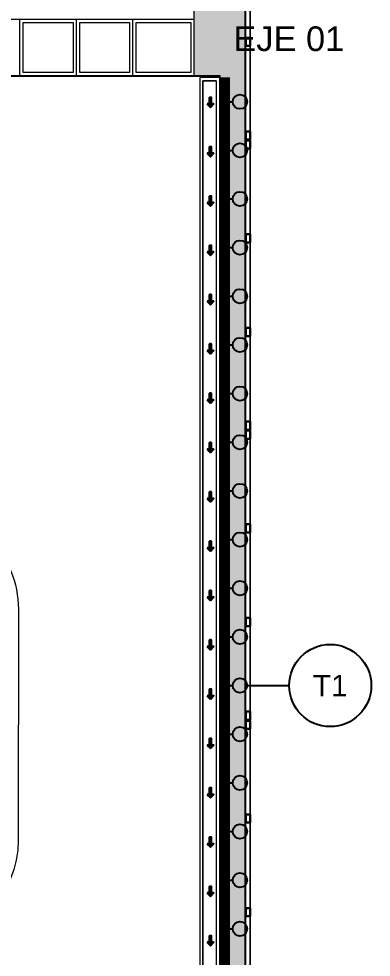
# Model space of a CAD drawing. Header units: metres. Extents: x 349075 to 349285, y 9281902 to 9282050.
# Drawn here: x 349154.86 to 349165.6, y 9281928.29 to 9281956.83 of the extents above; entities that cross this region are included whole.
import ezdxf
from ezdxf.enums import TextEntityAlignment as Align

# ---------------------------------------------------------------- set-up
doc = ezdxf.new("R2010")
doc.units = ezdxf.units.M
doc.header["$LTSCALE"] = 0.25
doc.linetypes.add('01 nivel$0$HIDDEN2', pattern=[0.1875, 0.125, -0.0625])
for name, color, linetype, lineweight in [('.', 7, 'Continuous', 0), ('0_ CUNETAS', 151, 'Continuous', 5), ('AREA-VERDE', 3, 'CONTINUOUS', 9), ('ARQ-FONDO', 253, 'CONTINUOUS', 9), ('CUNETAS-RED', 5, 'CONTINUOUS', 18), ('EJE-TEXTO', 5, 'CONTINUOUS', 25), ('LLORAD-SIMB', 1, 'CONTINUOUS', 25), ('LLORAD-TEXTO', 1, 'CONTINUOUS', 25), ('LLORAD-TRAMO', 1, 'CONTINUOUS', 70)]:
    doc.layers.add(name, color=color, linetype=linetype, lineweight=lineweight)
doc.styles.get("Standard").update_dxf_attribs({"font": 'arial.ttf'})

# ---------------------------------------------------------------- blocks, each defined once
blk = doc.blocks.new('*U3819')
at = {"layer": '.', "lineweight": 30}
h = blk.add_hatch(color=1, dxfattribs=at)
h.dxf.hatch_style = 1
h.paths.add_polyline_path([(-0.025, -0.05), (-0.1, -0.05), (0, -0.15), (0.1, -0.05), (0.025, -0.05), (0.025, 0.15), (-0.025, 0.15)])
at = {"layer": '0_ CUNETAS', "color": 1, "lineweight": 30}
blk.add_lwpolyline([(-0.1, -0.05), (-0.025, -0.05), (-0.025, 0.15), (0.025, 0.15), (0.025, -0.05), (0.1, -0.05), (0, -0.15)], close=True, dxfattribs=at)
blk = doc.blocks.new('*U3820')
at = {"layer": '0_ CUNETAS', "color": 0, "linetype": 'ByBlock', "lineweight": -2, "transparency": 16777216}
for p in [(0, 36), (0, 34.5), (0, 33), (0, 31.5), (0, 30), (0, 28.5), (0, 27), (0, 25.5), (0, 24), (0, 22.5), (0, 21), (0, 19.5), (0, 18), (0, 16.5), (0, 15), (0, 13.5), (0, 12), (0, 10.5)]:
    blk.add_blockref('*U3819', p, dxfattribs=at)
blk = doc.blocks.new('red drenaje')
at = {"layer": 'CUNETAS-RED', "lineweight": 0}
for p, q in [((9.94, 37.048), (9.34, 37.048)), ((9.84, 36.948), (9.44, 36.948)), ((9.94, 37.048), (9.94, 5))]:
    blk.add_line(p, q, dxfattribs=at)
at = {"layer": 'CUNETAS-RED', "linetype": '01 nivel$0$HIDDEN2', "lineweight": 0}
blk.add_line((9.84, 36.948), (9.84, 5), dxfattribs=at)
at = {"layer": 'CUNETAS-RED', "lineweight": 0}
for points in [[(9.34, 37.048), (9.34, 5)], [(9.44, 36.948), (9.44, 5)], [(9.84, 5), (9.44, 5), (9.44, 36.948), (9.84, 36.948), (9.84, 5)]]:
    blk.add_lwpolyline(points, dxfattribs=at)
blk.add_blockref('*U3820', (9.664, 0.289), dxfattribs=at)

msp = doc.modelspace()

# ---------------------------------------------------------------- hatches: boundary and pattern name
at = {"layer": 'AREA-VERDE', "lineweight": 0, "true_color": 0xc4e4b2, "transparency": 33554610}
h = msp.add_hatch(color=3, dxfattribs=at)
h.dxf.hatch_style = 1
h.paths.add_polyline_path([(349092.703, 9282027.105), (349092.103, 9282027.105), (349092.138, 9281918.001), (349091.104, 9281918.001), (349091.048, 9282031.212), (349161.762, 9282031.212), (349161.762, 9281923.001), (349161, 9281923.001), (349161, 9281955.099), (349160.205, 9281955.101), (349160.204, 9281956.819), (349160.205, 9281957.044), (349160.205, 9281978.669), (349160.205, 9281988.056), (349160.085, 9281988.054), (349160.085, 9282030.769), (349092.685, 9282030.769), (349092.685, 9282027.329), (349092.703, 9282027.329)])

# ---------------------------------------------------------------- linework, layer by layer
at = {"layer": 'ARQ-FONDO'}
for p, q in [((349161.907, 9281917.856), (349161.907, 9282031.357)), ((349161.922, 9281917.841), (349161.922, 9282031.372)), ((349161.762, 9281918.001), (349161.762, 9282031.212)), ((349161.777, 9281917.986), (349161.777, 9282031.227)), ((349153.18, 9281956.819), (349160.204, 9281956.819)), ((349153.18, 9281956.819), (349158.34, 9281956.819)), ((349154.9, 9281955.099), (349154.9, 9281956.819)), ((349156.62, 9281955.099), (349156.62, 9281956.819)), ((349158.34, 9281955.099), (349158.34, 9281956.819)), ((349160.204, 9281955.099), (349160.204, 9281956.819)), ((349161.78, 9281955.099), (349161.78, 9281956.819)), ((349160.204, 9281955.099), (349153.18, 9281955.099))]:
    msp.add_line(p, q, dxfattribs=at)
at = {"layer": 'ARQ-FONDO', "elevation": -4.4}
msp.add_lwpolyline([(349092.703, 9282027.105), (349092.103, 9282027.105), (349092.138, 9281918.001), (349091.104, 9281918.001), (349091.048, 9282031.212), (349161.762, 9282031.212), (349161.762, 9281923.001), (349161, 9281923.001), (349161, 9281955.099), (349160.204, 9281955.099), (349160.205, 9281956.819), (349160.205, 9281957.044), (349160.205, 9281978.669), (349160.205, 9281988.056), (349160.085, 9281988.054), (349160.085, 9282030.769), (349092.685, 9282030.769), (349092.685, 9282027.329), (349092.703, 9282027.329), (349092.703, 9282027.105)], dxfattribs=at)
at = {"layer": 'ARQ-FONDO'}
for points in [[(349156.52, 9281955.199), (349155, 9281955.199), (349155, 9281956.719), (349156.52, 9281956.719)], [(349158.24, 9281955.199), (349156.72, 9281955.199), (349156.72, 9281956.719), (349158.24, 9281956.719)], [(349160.104, 9281955.199), (349158.44, 9281955.199), (349158.44, 9281956.719), (349160.104, 9281956.719)], [(349161.922, 9281953.131), (349161.922, 9281953.156), (349161.762, 9281953.156), (349161.762, 9281953.131)], [(349161.922, 9281944.306), (349161.922, 9281944.331), (349161.762, 9281944.331), (349161.762, 9281944.306)], [(349161.922, 9281935.481), (349161.922, 9281935.506), (349161.762, 9281935.506), (349161.762, 9281935.481)]]:
    msp.add_lwpolyline(points, close=True, dxfattribs=at)
at = {"layer": 'ARQ-FONDO', "lineweight": 30, "ltscale": 1.87}
for points in [[(349161.777, 9281956.006), (349161.777, 9281956.256), (349161.907, 9281956.256), (349161.907, 9281956.006)], [(349161.777, 9281953.156), (349161.777, 9281953.406), (349161.907, 9281953.406), (349161.907, 9281953.156)], [(349161.777, 9281952.881), (349161.777, 9281953.131), (349161.907, 9281953.131), (349161.907, 9281952.881)], [(349161.777, 9281950.031), (349161.777, 9281950.281), (349161.907, 9281950.281), (349161.907, 9281950.031)], [(349161.777, 9281947.181), (349161.777, 9281947.431), (349161.907, 9281947.431), (349161.907, 9281947.181)], [(349161.777, 9281944.331), (349161.777, 9281944.581), (349161.907, 9281944.581), (349161.907, 9281944.331)], [(349161.777, 9281944.056), (349161.777, 9281944.306), (349161.907, 9281944.306), (349161.907, 9281944.056)], [(349161.777, 9281941.206), (349161.777, 9281941.456), (349161.907, 9281941.456), (349161.907, 9281941.206)], [(349161.777, 9281938.356), (349161.777, 9281938.606), (349161.907, 9281938.606), (349161.907, 9281938.356)], [(349161.777, 9281935.506), (349161.777, 9281935.756), (349161.907, 9281935.756), (349161.907, 9281935.506)], [(349161.777, 9281935.231), (349161.777, 9281935.481), (349161.907, 9281935.481), (349161.907, 9281935.231)], [(349161.777, 9281932.381), (349161.777, 9281932.631), (349161.907, 9281932.631), (349161.907, 9281932.381)], [(349161.777, 9281929.531), (349161.777, 9281929.781), (349161.907, 9281929.781), (349161.907, 9281929.531)]]:
    msp.add_lwpolyline(points, close=True, dxfattribs=at)
at = {"layer": 'ARQ-FONDO'}
msp.add_lwpolyline([(349130.385, 9281921.364), (349130.385, 9281920.381), (349135.065, 9281920.381), (349135.065, 9281921.531, -0.414214), (349138.065, 9281924.531), (349138.94, 9281924.531, -0.414214), (349141.94, 9281921.531), (349141.94, 9281918.001), (349156.759, 9281918.001), (349156.759, 9281921.001, -0.414214), (349158.759, 9281923.001), (349161, 9281923.001), (349161, 9281955.074), (349146.685, 9281955.074), (349146.685, 9281941.899), (349151.826, 9281941.899, -0.414236), (349154.851, 9281938.874), (349154.85, 9281931.844, -0.414191), (349151.85, 9281928.845), (349151.06, 9281928.845), (349137.785, 9281928.845, 0.417396), (349130.385, 9281921.364)], format="xyb", dxfattribs=at)
at = {"layer": 'LLORAD-SIMB'}
for p, q in [((349161.15, 9281954.31), (349161.38, 9281954.31)), ((349161.15, 9281952.83), (349161.38, 9281952.83)), ((349161.15, 9281951.35), (349161.38, 9281951.35)), ((349161.15, 9281949.87), (349161.38, 9281949.87)), ((349161.15, 9281948.39), (349161.38, 9281948.39)), ((349161.15, 9281946.91), (349161.38, 9281946.91)), ((349161.15, 9281945.43), (349161.38, 9281945.43)), ((349161.15, 9281943.95), (349161.38, 9281943.95)), ((349161.15, 9281942.47), (349161.38, 9281942.47)), ((349161.15, 9281940.99), (349161.38, 9281940.99)), ((349161.15, 9281939.51), (349161.38, 9281939.51)), ((349161.15, 9281938.03), (349161.38, 9281938.03)), ((349161.15, 9281936.55), (349161.38, 9281936.55)), ((349161.15, 9281935.07), (349161.38, 9281935.07)), ((349161.15, 9281933.59), (349161.38, 9281933.59)), ((349161.15, 9281932.11), (349161.38, 9281932.11)), ((349161.15, 9281930.63), (349161.38, 9281930.63)), ((349161.15, 9281929.15), (349161.38, 9281929.15))]:
    msp.add_line(p, q, dxfattribs=at)
for centre in [(349161.6, 9281954.31), (349161.6, 9281952.83), (349161.6, 9281951.35), (349161.6, 9281949.87), (349161.6, 9281948.39), (349161.6, 9281946.91), (349161.6, 9281945.43), (349161.6, 9281943.95), (349161.6, 9281942.47), (349161.6, 9281940.99), (349161.6, 9281939.51), (349161.6, 9281938.03), (349161.6, 9281936.55), (349161.6, 9281935.07), (349161.6, 9281933.59), (349161.6, 9281932.11), (349161.6, 9281930.63), (349161.6, 9281929.15)]:
    msp.add_circle(centre, 0.22, dxfattribs=at)
at = {"layer": 'LLORAD-TEXTO'}
msp.add_line((349161.85, 9281936.55), (349163.1, 9281936.55), dxfattribs=at)
msp.add_circle((349164.35, 9281936.55), 1.25, dxfattribs=at)
at = {"layer": 'LLORAD-TRAMO', "const_width": 0.3}
msp.add_lwpolyline([(349161.15, 9281955.05), (349161.15, 9281954.8), (349161.15, 9281954.55), (349161.15, 9281954.3), (349161.15, 9281954.05), (349161.15, 9281953.8), (349161.15, 9281953.55), (349161.15, 9281953.3), (349161.15, 9281953.05), (349161.15, 9281952.8), (349161.15, 9281952.55), (349161.15, 9281952.3), (349161.15, 9281952.05), (349161.15, 9281951.8), (349161.15, 9281951.55), (349161.15, 9281951.3), (349161.15, 9281951.05), (349161.15, 9281950.8), (349161.15, 9281950.55), (349161.15, 9281950.3), (349161.15, 9281950.05), (349161.15, 9281949.8), (349161.15, 9281949.55), (349161.15, 9281949.3), (349161.15, 9281949.05), (349161.15, 9281948.8), (349161.15, 9281948.55), (349161.15, 9281948.3), (349161.15, 9281948.05), (349161.15, 9281947.8), (349161.15, 9281947.55), (349161.15, 9281947.3), (349161.15, 9281947.05), (349161.15, 9281946.8), (349161.15, 9281946.55), (349161.15, 9281946.3), (349161.15, 9281946.05), (349161.15, 9281945.8), (349161.15, 9281945.55), (349161.15, 9281945.3), (349161.15, 9281945.05), (349161.15, 9281944.8), (349161.15, 9281944.55), (349161.15, 9281944.3), (349161.15, 9281944.05), (349161.15, 9281943.8), (349161.15, 9281943.55), (349161.15, 9281943.3), (349161.15, 9281943.05), (349161.15, 9281942.8), (349161.15, 9281942.55), (349161.15, 9281942.3), (349161.15, 9281942.05), (349161.15, 9281941.8), (349161.15, 9281941.55), (349161.15, 9281941.3), (349161.15, 9281941.05), (349161.15, 9281940.8), (349161.15, 9281940.55), (349161.15, 9281940.3), (349161.15, 9281940.05), (349161.15, 9281939.8), (349161.15, 9281939.55), (349161.15, 9281939.3), (349161.15, 9281939.05), (349161.15, 9281938.8), (349161.15, 9281938.55), (349161.15, 9281938.3), (349161.15, 9281938.05), (349161.15, 9281937.8), (349161.15, 9281937.55), (349161.15, 9281937.3), (349161.15, 9281937.05), (349161.15, 9281936.8), (349161.15, 9281936.55), (349161.15, 9281936.3), (349161.15, 9281936.05), (349161.15, 9281935.8), (349161.15, 9281935.55), (349161.15, 9281935.3), (349161.15, 9281935.05), (349161.15, 9281934.8), (349161.15, 9281934.55), (349161.15, 9281934.3), (349161.15, 9281934.05), (349161.15, 9281933.8), (349161.15, 9281933.55), (349161.15, 9281933.3), (349161.15, 9281933.05), (349161.15, 9281932.8), (349161.15, 9281932.55), (349161.15, 9281932.3), (349161.15, 9281932.05), (349161.15, 9281931.8), (349161.15, 9281931.55), (349161.15, 9281931.3), (349161.15, 9281931.05), (349161.15, 9281930.8), (349161.15, 9281930.55), (349161.15, 9281930.3), (349161.15, 9281930.05), (349161.15, 9281929.8), (349161.15, 9281929.55), (349161.15, 9281929.3), (349161.15, 9281929.05), (349161.15, 9281928.8), (349161.15, 9281928.55), (349161.15, 9281928.3), (349161.15, 9281928.05)], dxfattribs=at)

# ---------------------------------------------------------------- block references
at = {"layer": 'CUNETAS-RED', "lineweight": 30}
msp.add_blockref('red drenaje', (349151.035, 9281918.001), dxfattribs=at)

# ---------------------------------------------------------------- texts
at = {"layer": 'EJE-TEXTO'}
msp.add_text('EJE 01', height=0.75, dxfattribs=at).set_placement((349161.4, 9281955.85))
at = {"layer": 'LLORAD-TEXTO'}
msp.add_text('T1', height=0.65, dxfattribs=at).set_placement((349164.35, 9281936.55), align=Align.MIDDLE_CENTER)

doc.saveas('drawing.dxf')
